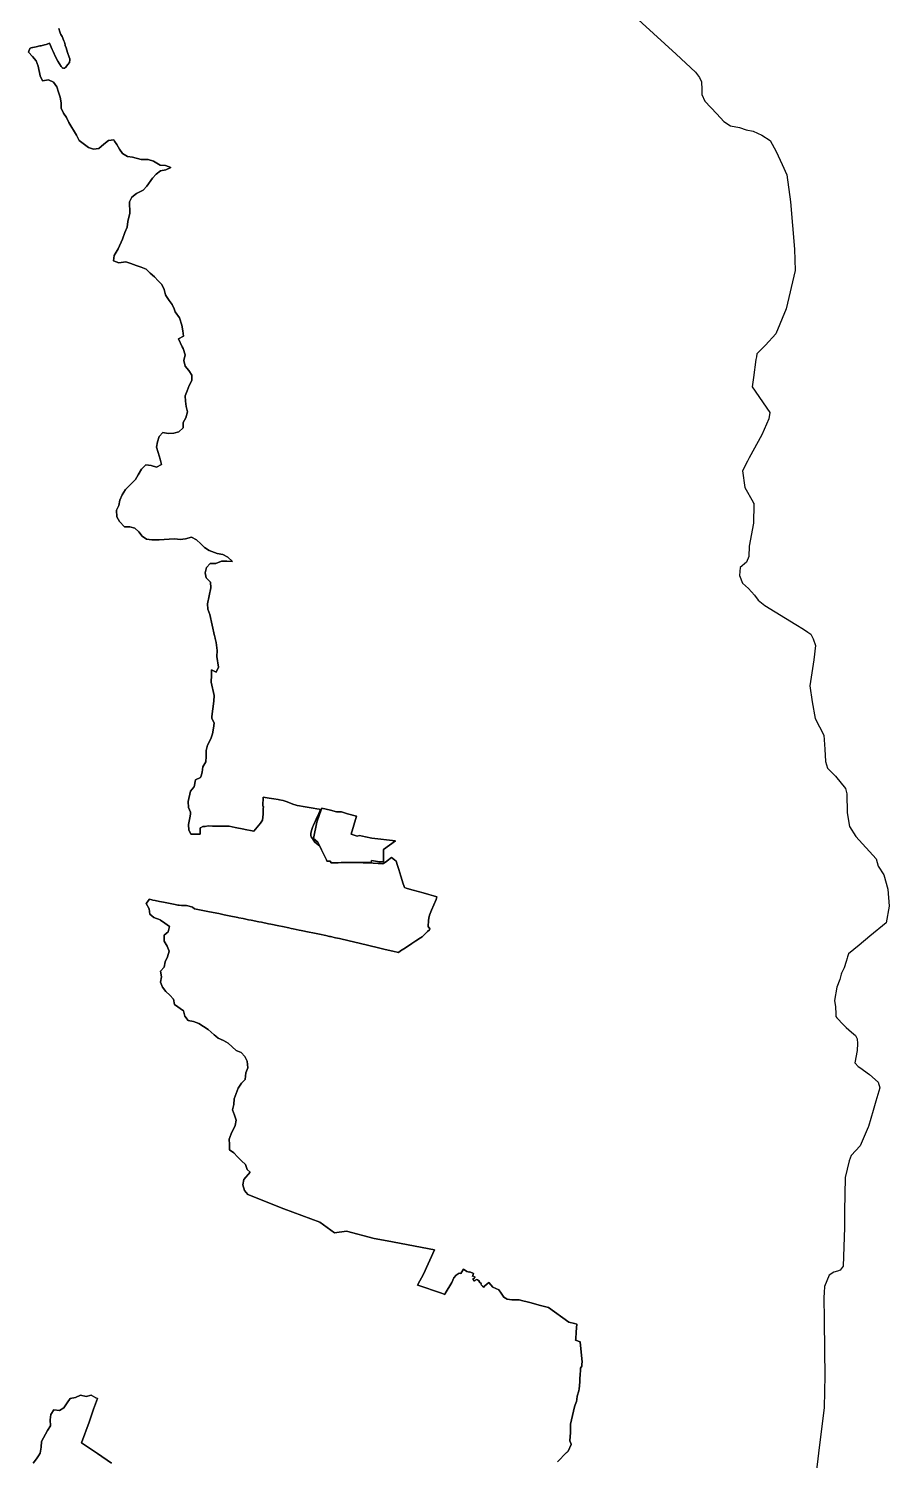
# Model space of a CAD drawing. Header units: inches. Extents: x -74.45 to -73.99, y 3.73 to 4.84.
# Drawn here: x -74.022 to -74.00717, y 4.73278 to 4.75747 of the extents above; entities that cross this region are included whole.
import ezdxf

# ---------------------------------------------------------------- set-up
doc = ezdxf.new("R2010")
doc.units = ezdxf.units.IN
doc.header["$MEASUREMENT"] = 0
doc.layers.add('temp_wfs_layer', color=251, linetype='Continuous')

msp = doc.modelspace()

# ---------------------------------------------------------------- linework, layer by layer
at = {"layer": 'temp_wfs_layer'}
for points in [[(-74.011625, 4.757743), (-74.010841, 4.75703), (-74.01051, 4.756721), (-74.010438, 4.756628), (-74.010407, 4.756555), (-74.010397, 4.756421), (-74.010397, 4.756339), (-74.010345, 4.756225), (-74.010141, 4.756005), (-74.010017, 4.755871), (-74.009904, 4.755799), (-74.009749, 4.755768), (-74.009635, 4.755726), (-74.009512, 4.755706), (-74.009367, 4.755633), (-74.009223, 4.755541), (-74.009119, 4.755355), (-74.009016, 4.755128), (-74.008934, 4.754952), (-74.008872, 4.754488), (-74.008799, 4.753672), (-74.008789, 4.753301), (-74.008944, 4.75264), (-74.009121, 4.752208), (-74.0093, 4.752016), (-74.009435, 4.75188), (-74.009447, 4.751868), (-74.009451, 4.751864), (-74.009459, 4.75181), (-74.009465, 4.751765), (-74.009507, 4.751456), (-74.009529, 4.751298), (-74.009225, 4.750852), (-74.009244, 4.750745), (-74.009366, 4.750468), (-74.009582, 4.75007), (-74.009612, 4.750014), (-74.009697, 4.749849), (-74.009699, 4.749844), (-74.009655, 4.74956), (-74.009516, 4.749309), (-74.009506, 4.749291), (-74.009504, 4.749288), (-74.009504, 4.749284), (-74.009504, 4.749271), (-74.009509, 4.748943), (-74.009582, 4.748545), (-74.00959, 4.748368), (-74.00963, 4.748269), (-74.009737, 4.748178), (-74.009747, 4.748041), (-74.009696, 4.747912), (-74.009597, 4.747819), (-74.009492, 4.747705), (-74.009428, 4.747617), (-74.009313, 4.747524), (-74.008778, 4.747199), (-74.008645, 4.747118), (-74.008574, 4.747067), (-74.008521, 4.74703), (-74.008478, 4.746949), (-74.008441, 4.746832), (-74.008466, 4.746586), (-74.008539, 4.746136), (-74.008498, 4.745862), (-74.008443, 4.745574), (-74.008296, 4.745285), (-74.008277, 4.745045), (-74.008268, 4.744833), (-74.008234, 4.744717), (-74.008093, 4.744583), (-74.007921, 4.744368), (-74.0079, 4.744278), (-74.007894, 4.743949), (-74.007852, 4.743711), (-74.007745, 4.743538), (-74.007393, 4.743153), (-74.007358, 4.743029), (-74.007263, 4.742877), (-74.007194, 4.74263), (-74.007167, 4.742341), (-74.007222, 4.742052), (-74.007501, 4.741822), (-74.007687, 4.741668), (-74.007869, 4.741518), (-74.00789, 4.741465), (-74.007896, 4.74144), (-74.007909, 4.741384), (-74.007947, 4.741275), (-74.007992, 4.741185), (-74.007997, 4.741167), (-74.00802, 4.741071), (-74.008069, 4.740942), (-74.008113, 4.740713), (-74.008092, 4.7406), (-74.008091, 4.74048), (-74.008091, 4.740456), (-74.00809, 4.740433), (-74.008072, 4.740413), (-74.008056, 4.740395), (-74.007976, 4.740308), (-74.00791, 4.740248), (-74.007865, 4.740208), (-74.00782, 4.740167), (-74.00775, 4.74011), (-74.007722, 4.74005), (-74.007718, 4.739968), (-74.007721, 4.739848), (-74.007759, 4.739638), (-74.00776, 4.739635), (-74.007757, 4.739633), (-74.007703, 4.739573), (-74.007676, 4.739554), (-74.00751, 4.739437), (-74.007361, 4.739301), (-74.007331, 4.739205), (-74.0074, 4.738973), (-74.007446, 4.738815), (-74.007527, 4.738541), (-74.007531, 4.738528), (-74.007669, 4.738204), (-74.007824, 4.738038), (-74.007858, 4.737947), (-74.007928, 4.73766), (-74.007937, 4.737078), (-74.007941, 4.736797), (-74.007963, 4.736129), (-74.008015, 4.736061), (-74.008063, 4.736046), (-74.008121, 4.736027), (-74.008202, 4.735974), (-74.008287, 4.735778), (-74.008291, 4.735678), (-74.008295, 4.73559), (-74.008292, 4.735208), (-74.008287, 4.734663), (-74.00828, 4.734245), (-74.00829, 4.733691), (-74.008389, 4.732906), (-74.00843, 4.732568)], [(-74.012889, 4.732756), (-74.012729, 4.732914), (-74.012727, 4.732916), (-74.012704, 4.732939), (-74.012651, 4.733052), (-74.012653, 4.733057), (-74.012672, 4.733118), (-74.012663, 4.733262), (-74.012661, 4.733402), (-74.012591, 4.733706), (-74.01258, 4.733736), (-74.012558, 4.733795), (-74.012553, 4.73383), (-74.012545, 4.733886), (-74.012521, 4.733977), (-74.012515, 4.734016), (-74.012507, 4.734067), (-74.012504, 4.734138), (-74.012503, 4.734176), (-74.012496, 4.734275), (-74.012492, 4.73432), (-74.012489, 4.73437), (-74.012468, 4.734406), (-74.012465, 4.734443), (-74.012462, 4.734475), (-74.012497, 4.734822), (-74.012574, 4.734852), (-74.012573, 4.734872), (-74.012563, 4.734998), (-74.012553, 4.735129), (-74.012591, 4.735139), (-74.012693, 4.735165), (-74.013041, 4.735415), (-74.013178, 4.735454), (-74.013365, 4.735503), (-74.013408, 4.735513), (-74.013481, 4.735531), (-74.013546, 4.735547), (-74.013675, 4.735547), (-74.013751, 4.73556), (-74.013813, 4.735595), (-74.013857, 4.735665), (-74.013899, 4.735721), (-74.014003, 4.73577), (-74.014068, 4.735849), (-74.014137, 4.735788), (-74.014153, 4.735765), (-74.014178, 4.735787), (-74.014206, 4.735811), (-74.014196, 4.735826), (-74.014239, 4.735857), (-74.014231, 4.735872), (-74.01426, 4.735891), (-74.014258, 4.735894), (-74.014288, 4.735901), (-74.014318, 4.73587), (-74.014344, 4.735904), (-74.014317, 4.735928), (-74.014306, 4.735938), (-74.014344, 4.735962), (-74.014353, 4.735954), (-74.014354, 4.735953), (-74.014332, 4.736005), (-74.014396, 4.736034), (-74.0144, 4.736026), (-74.01445, 4.73604), (-74.014509, 4.736077), (-74.014551, 4.736003), (-74.014582, 4.73601), (-74.014631, 4.735977), (-74.014674, 4.735926), (-74.014706, 4.735849), (-74.014821, 4.735656), (-74.014829, 4.735643), (-74.014887, 4.735663), (-74.015292, 4.735801), (-74.015301, 4.735804), (-74.015292, 4.735816), (-74.015195, 4.73599), (-74.015008, 4.736413), (-74.015822, 4.736567), (-74.016044, 4.736609), (-74.016522, 4.736731), (-74.016728, 4.736703), (-74.01698, 4.736888), (-74.017602, 4.737118), (-74.018221, 4.737363), (-74.01828, 4.737436), (-74.018307, 4.737531), (-74.018292, 4.737626), (-74.018181, 4.737753), (-74.018232, 4.737794), (-74.018261, 4.737884), (-74.018331, 4.737948), (-74.018402, 4.738015), (-74.018463, 4.738085), (-74.018542, 4.738135), (-74.018537, 4.73823), (-74.018546, 4.73832), (-74.01851, 4.738413), (-74.018442, 4.738553), (-74.018424, 4.738648), (-74.018451, 4.738735), (-74.018489, 4.738824), (-74.018462, 4.738915), (-74.018459, 4.739015), (-74.018392, 4.7392), (-74.018334, 4.739283), (-74.018268, 4.739351), (-74.018258, 4.739462), (-74.018222, 4.739548), (-74.018235, 4.739663), (-74.018277, 4.739746), (-74.018338, 4.739815), (-74.018422, 4.73985), (-74.018491, 4.739915), (-74.018563, 4.739973), (-74.018645, 4.74002), (-74.018735, 4.74006), (-74.018776, 4.740096), (-74.018804, 4.74012), (-74.018909, 4.740213), (-74.018987, 4.740263), (-74.01907, 4.740314), (-74.019158, 4.740347), (-74.019253, 4.740366), (-74.019309, 4.740443), (-74.019331, 4.740534), (-74.019487, 4.740642), (-74.019503, 4.740735), (-74.019566, 4.740803), (-74.019635, 4.740867), (-74.019695, 4.74094), (-74.019727, 4.741028), (-74.01971, 4.741121), (-74.019728, 4.741219), (-74.019668, 4.741288), (-74.019648, 4.741377), (-74.019609, 4.741465), (-74.019577, 4.741565), (-74.019615, 4.74165), (-74.019665, 4.741735), (-74.019668, 4.74184), (-74.019595, 4.741897), (-74.019576, 4.741987), (-74.019651, 4.742044), (-74.019731, 4.742098), (-74.019736, 4.7421), (-74.019842, 4.742143), (-74.019914, 4.742202), (-74.019924, 4.742295), (-74.019974, 4.742382), (-74.019918, 4.742457), (-74.019876, 4.742447), (-74.019861, 4.742443), (-74.019818, 4.742434), (-74.019748, 4.742421), (-74.019676, 4.742407), (-74.019588, 4.742389), (-74.019474, 4.742367), (-74.01943, 4.742358), (-74.019424, 4.742356), (-74.019406, 4.742353), (-74.019368, 4.74235), (-74.019353, 4.74235), (-74.019283, 4.74235), (-74.019237, 4.742338), (-74.019176, 4.74232), (-74.019143, 4.742295), (-74.019028, 4.742272), (-74.018884, 4.742243), (-74.018725, 4.74221), (-74.018632, 4.742191), (-74.018546, 4.742174), (-74.018395, 4.742144), (-74.018379, 4.74214), (-74.018302, 4.742124), (-74.01821, 4.742105), (-74.018165, 4.742096), (-74.018035, 4.74207), (-74.017986, 4.74206), (-74.017866, 4.742035), (-74.017829, 4.742028), (-74.017691, 4.741999), (-74.017626, 4.741986), (-74.017516, 4.741963), (-74.017477, 4.741955), (-74.01744, 4.741947), (-74.01734, 4.741926), (-74.017302, 4.741918), (-74.017164, 4.74189), (-74.017105, 4.741878), (-74.016987, 4.741853), (-74.016878, 4.74183), (-74.016813, 4.741817), (-74.016798, 4.741814), (-74.016713, 4.741795), (-74.016641, 4.741778), (-74.016474, 4.741739), (-74.016306, 4.7417), (-74.016138, 4.74166), (-74.01597, 4.74162), (-74.015856, 4.741594), (-74.015725, 4.741565), (-74.015628, 4.741542), (-74.01559, 4.741567), (-74.015532, 4.741605), (-74.01549, 4.741633), (-74.015396, 4.741694), (-74.015325, 4.741741), (-74.015247, 4.741793), (-74.01522, 4.74181), (-74.015185, 4.741843), (-74.015125, 4.741899), (-74.015091, 4.741932), (-74.015081, 4.741941), (-74.015084, 4.741946), (-74.015116, 4.741989), (-74.015111, 4.74209), (-74.015101, 4.742134), (-74.015091, 4.742182), (-74.015056, 4.74227), (-74.014978, 4.742455), (-74.014966, 4.742498), (-74.015026, 4.742516), (-74.015101, 4.742537), (-74.015203, 4.742567), (-74.015286, 4.742591), (-74.015371, 4.742615), (-74.015477, 4.742646), (-74.015494, 4.74265), (-74.015524, 4.74266), (-74.015531, 4.74268), (-74.015552, 4.742743), (-74.015581, 4.742836), (-74.015587, 4.742854), (-74.015622, 4.742969), (-74.015646, 4.74304), (-74.015669, 4.743112), (-74.015698, 4.743135), (-74.015748, 4.743175), (-74.015821, 4.74312), (-74.015827, 4.743115), (-74.015885, 4.743072), (-74.015895, 4.743071), (-74.015945, 4.743074), (-74.015978, 4.743076), (-74.016064, 4.74308), (-74.016152, 4.743083), (-74.016238, 4.743087), (-74.016291, 4.743089), (-74.016355, 4.743092), (-74.016292, 4.743093), (-74.016098, 4.743094), (-74.016092, 4.743125), (-74.015954, 4.743101), (-74.015886, 4.743103), (-74.015883, 4.743314), (-74.01568, 4.743465), (-74.016085, 4.74351), (-74.016195, 4.743536), (-74.016299, 4.74356), (-74.016338, 4.743546), (-74.016441, 4.74358), (-74.016351, 4.743891), (-74.016505, 4.743931), (-74.016608, 4.743964), (-74.016694, 4.743964), (-74.016798, 4.743994), (-74.01695, 4.74403), (-74.016988, 4.74392), (-74.017032, 4.743786), (-74.017091, 4.743507), (-74.017018, 4.743443), (-74.016982, 4.743374), (-74.017017, 4.743402), (-74.017067, 4.743442), (-74.017093, 4.743479), (-74.017109, 4.743503), (-74.017132, 4.743535), (-74.017135, 4.743559), (-74.017138, 4.743597), (-74.017119, 4.743658), (-74.017101, 4.743711), (-74.017091, 4.743735), (-74.017064, 4.743796), (-74.017044, 4.743839), (-74.017002, 4.743936), (-74.016971, 4.744006), (-74.016974, 4.744006), (-74.016991, 4.744009), (-74.017033, 4.744017), (-74.017095, 4.744027), (-74.017203, 4.744045), (-74.017269, 4.744057), (-74.01733, 4.744067), (-74.017371, 4.744073), (-74.017392, 4.74408), (-74.017448, 4.744098), (-74.017515, 4.744124), (-74.017565, 4.744143), (-74.017614, 4.744161), (-74.017679, 4.744172), (-74.017703, 4.744177), (-74.017778, 4.74419), (-74.017854, 4.744203), (-74.01796, 4.744221), (-74.01796, 4.744206), (-74.017966, 4.744078), (-74.017966, 4.744061), (-74.017955, 4.744058), (-74.017957, 4.744016), (-74.017961, 4.743928), (-74.017968, 4.743819), (-74.018006, 4.743772), (-74.018092, 4.743665), (-74.01812, 4.743632), (-74.018148, 4.743637), (-74.018271, 4.743662), (-74.018295, 4.743667), (-74.018444, 4.743697), (-74.018544, 4.743717), (-74.018612, 4.743718), (-74.018726, 4.743719), (-74.018788, 4.74372), (-74.01883, 4.74372), (-74.018905, 4.743722), (-74.018961, 4.743715), (-74.018996, 4.743711), (-74.019039, 4.743691), (-74.019043, 4.743689), (-74.019044, 4.743649), (-74.019044, 4.743582), (-74.019096, 4.74358), (-74.019119, 4.74358), (-74.019131, 4.74358), (-74.019142, 4.743582), (-74.019186, 4.743582), (-74.019204, 4.743582), (-74.019208, 4.74359), (-74.01921, 4.743593), (-74.019236, 4.743641), (-74.019241, 4.743651), (-74.019246, 4.743748), (-74.019223, 4.743861), (-74.019214, 4.743924), (-74.019209, 4.743959), (-74.019248, 4.744042), (-74.019253, 4.744143), (-74.019211, 4.74432), (-74.019155, 4.744388), (-74.019148, 4.744396), (-74.019127, 4.744515), (-74.01904, 4.744556), (-74.019029, 4.744587), (-74.019009, 4.744648), (-74.018996, 4.744743), (-74.018948, 4.744825), (-74.018942, 4.744919), (-74.018942, 4.745023), (-74.018918, 4.745114), (-74.018861, 4.745222), (-74.018832, 4.745311), (-74.018816, 4.745406), (-74.018806, 4.745496), (-74.018842, 4.74558), (-74.018846, 4.745611), (-74.018811, 4.745874), (-74.018806, 4.745971), (-74.018858, 4.746203), (-74.018851, 4.746323), (-74.018852, 4.746414), (-74.01877, 4.746375), (-74.01873, 4.746458), (-74.018757, 4.746642), (-74.01875, 4.746746), (-74.01877, 4.746886), (-74.018787, 4.746956), (-74.018794, 4.746987), (-74.018797, 4.747002), (-74.018881, 4.747366), (-74.018913, 4.747461), (-74.018921, 4.747552), (-74.01886, 4.747826), (-74.018865, 4.747925), (-74.018939, 4.748001), (-74.018959, 4.748089), (-74.018937, 4.74818), (-74.01887, 4.748247), (-74.018777, 4.748247), (-74.018678, 4.748286), (-74.018583, 4.748287), (-74.018486, 4.748283), (-74.018566, 4.74836), (-74.018655, 4.748401), (-74.018752, 4.748419), (-74.018892, 4.748471), (-74.018968, 4.748524), (-74.019035, 4.74859), (-74.019106, 4.748659), (-74.019197, 4.7487), (-74.019295, 4.748676), (-74.01939, 4.748663), (-74.019482, 4.748672), (-74.019581, 4.748666), (-74.01975, 4.748659), (-74.019879, 4.748654), (-74.019969, 4.748666), (-74.020046, 4.748721), (-74.020104, 4.748795), (-74.020169, 4.748858), (-74.020259, 4.748882), (-74.020351, 4.748883), (-74.020434, 4.748975), (-74.020479, 4.749055), (-74.020488, 4.749169), (-74.020444, 4.749249), (-74.020431, 4.74934), (-74.02039, 4.74943), (-74.02033, 4.749524), (-74.02016, 4.749698), (-74.020115, 4.749778), (-74.020058, 4.749875), (-74.019982, 4.74995), (-74.019888, 4.749938), (-74.019795, 4.749911), (-74.019714, 4.749956), (-74.019732, 4.750048), (-74.019766, 4.750162), (-74.019798, 4.750254), (-74.019779, 4.750348), (-74.019752, 4.750438), (-74.019689, 4.750506), (-74.019599, 4.75049), (-74.019498, 4.750499), (-74.01941, 4.750518), (-74.01934, 4.750589), (-74.019336, 4.750681), (-74.019292, 4.750761), (-74.019265, 4.750864), (-74.019284, 4.750958), (-74.019298, 4.751046), (-74.019301, 4.751143), (-74.019271, 4.751229), (-74.019237, 4.751318), (-74.01919, 4.751403), (-74.019191, 4.751494), (-74.019243, 4.751576), (-74.019302, 4.751652), (-74.019329, 4.751752), (-74.019304, 4.751845), (-74.01934, 4.751959), (-74.019353, 4.751984), (-74.019419, 4.752122), (-74.019334, 4.752169), (-74.019344, 4.752262), (-74.01936, 4.75236), (-74.019401, 4.752484), (-74.019474, 4.752586), (-74.019495, 4.752639), (-74.019525, 4.752715), (-74.019581, 4.752787), (-74.019624, 4.752854), (-74.01964, 4.75288), (-74.019665, 4.752972), (-74.019703, 4.753061), (-74.01977, 4.753124), (-74.019831, 4.753192), (-74.019904, 4.753254), (-74.019978, 4.753327), (-74.020063, 4.753358), (-74.020149, 4.753387), (-74.020239, 4.753423), (-74.020328, 4.753454), (-74.020446, 4.753434), (-74.020537, 4.753468), (-74.020527, 4.753563), (-74.020457, 4.753676), (-74.020385, 4.75384), (-74.020346, 4.753958), (-74.020304, 4.754049), (-74.020291, 4.754148), (-74.020257, 4.75429), (-74.020261, 4.754487), (-74.020221, 4.754569), (-74.02014, 4.754631), (-74.020053, 4.754675), (-74.020028, 4.754688), (-74.019962, 4.754757), (-74.019865, 4.754894), (-74.019805, 4.754964), (-74.01973, 4.755022), (-74.019635, 4.755038), (-74.019551, 4.755076), (-74.019594, 4.755093), (-74.019642, 4.755112), (-74.019737, 4.755121), (-74.019848, 4.755186), (-74.019939, 4.755217), (-74.020061, 4.755218), (-74.020209, 4.755256), (-74.020299, 4.755268), (-74.020381, 4.755321), (-74.020434, 4.755396), (-74.020483, 4.755475), (-74.020522, 4.755535), (-74.020535, 4.755554), (-74.020625, 4.755541), (-74.020707, 4.75548), (-74.020789, 4.755407), (-74.020883, 4.755395), (-74.020972, 4.755421), (-74.021133, 4.755545), (-74.021177, 4.755636), (-74.021307, 4.755852), (-74.021347, 4.75594), (-74.021399, 4.756016), (-74.021442, 4.756101), (-74.021443, 4.756196), (-74.021458, 4.756291), (-74.021486, 4.756377), (-74.021515, 4.756469), (-74.021574, 4.756549), (-74.021661, 4.756588), (-74.021763, 4.756571), (-74.021805, 4.756659), (-74.021837, 4.756823), (-74.021872, 4.756915), (-74.021935, 4.756992), (-74.022001, 4.757067), (-74.02198, 4.75713), (-74.021977, 4.757139), (-74.02196, 4.757143), (-74.021932, 4.757149), (-74.02193, 4.757149), (-74.021873, 4.757161), (-74.021808, 4.757174), (-74.021806, 4.757175), (-74.021787, 4.757179), (-74.021729, 4.757192), (-74.021699, 4.757199), (-74.021653, 4.757217), (-74.021644, 4.75722), (-74.021597, 4.757116), (-74.02158, 4.757076), (-74.021536, 4.756986), (-74.0215, 4.756914), (-74.021442, 4.75682), (-74.021431, 4.756806), (-74.02142, 4.756796), (-74.021416, 4.756794), (-74.02141, 4.756791), (-74.021403, 4.756789), (-74.021397, 4.756788), (-74.021394, 4.756788), (-74.021388, 4.756789), (-74.021382, 4.75679), (-74.021377, 4.756793), (-74.021372, 4.756796), (-74.021368, 4.7568), (-74.021366, 4.756804), (-74.021324, 4.756854), (-74.021299, 4.756891), (-74.021295, 4.7569), (-74.021292, 4.756926), (-74.021292, 4.756934), (-74.021294, 4.75695), (-74.021302, 4.75698), (-74.021329, 4.757059), (-74.021356, 4.757144), (-74.021369, 4.757185), (-74.021371, 4.757191), (-74.021385, 4.757237), (-74.021394, 4.757263), (-74.021426, 4.757337), (-74.021444, 4.757374), (-74.021456, 4.757401), (-74.021462, 4.757416), (-74.021481, 4.757478)], [(-74.021481, 4.757478), (-74.021462, 4.757416), (-74.021456, 4.757401), (-74.021444, 4.757374), (-74.021426, 4.757337), (-74.021394, 4.757263), (-74.021385, 4.757237), (-74.021371, 4.757191), (-74.021369, 4.757185), (-74.021356, 4.757144), (-74.021329, 4.757059), (-74.021302, 4.75698), (-74.021294, 4.75695), (-74.021292, 4.756934), (-74.021292, 4.756926), (-74.021295, 4.7569), (-74.021299, 4.756891), (-74.021324, 4.756854), (-74.021366, 4.756804), (-74.021368, 4.7568), (-74.021372, 4.756796), (-74.021377, 4.756793), (-74.021382, 4.75679), (-74.021388, 4.756789), (-74.021394, 4.756788), (-74.021397, 4.756788), (-74.021403, 4.756789), (-74.02141, 4.756791), (-74.021416, 4.756794), (-74.02142, 4.756796), (-74.021431, 4.756806), (-74.021442, 4.75682), (-74.0215, 4.756914), (-74.021536, 4.756986), (-74.02158, 4.757076), (-74.021597, 4.757116), (-74.021644, 4.75722), (-74.021653, 4.757217), (-74.021699, 4.757199), (-74.021729, 4.757192), (-74.021787, 4.757179), (-74.021806, 4.757175), (-74.021808, 4.757174), (-74.021873, 4.757161), (-74.02193, 4.757149), (-74.021932, 4.757149), (-74.02196, 4.757143), (-74.021977, 4.757139), (-74.02198, 4.75713), (-74.022001, 4.757067), (-74.021935, 4.756992), (-74.021872, 4.756915), (-74.021837, 4.756823), (-74.021805, 4.756659), (-74.021763, 4.756571), (-74.021661, 4.756588), (-74.021574, 4.756549), (-74.021515, 4.756469), (-74.021486, 4.756377), (-74.021458, 4.756291), (-74.021443, 4.756196), (-74.021442, 4.756101), (-74.021399, 4.756016), (-74.021347, 4.75594), (-74.021307, 4.755852), (-74.021177, 4.755636), (-74.021133, 4.755545), (-74.020972, 4.755421), (-74.020883, 4.755395), (-74.020789, 4.755407), (-74.020707, 4.75548), (-74.020625, 4.755541), (-74.020535, 4.755554), (-74.020522, 4.755535), (-74.020483, 4.755475), (-74.020434, 4.755396), (-74.020381, 4.755321), (-74.020299, 4.755268), (-74.020209, 4.755256), (-74.020061, 4.755218), (-74.019939, 4.755217), (-74.019848, 4.755186), (-74.019737, 4.755121), (-74.019642, 4.755112), (-74.019594, 4.755093), (-74.019551, 4.755076), (-74.019635, 4.755038), (-74.01973, 4.755022), (-74.019805, 4.754964), (-74.019865, 4.754894), (-74.019962, 4.754757), (-74.020028, 4.754688), (-74.020053, 4.754675), (-74.02014, 4.754631), (-74.020221, 4.754569), (-74.020261, 4.754487), (-74.020257, 4.75429), (-74.020291, 4.754148), (-74.020304, 4.754049), (-74.020346, 4.753958), (-74.020385, 4.75384), (-74.020457, 4.753676), (-74.020527, 4.753563), (-74.020537, 4.753468), (-74.020446, 4.753434), (-74.020328, 4.753454), (-74.020239, 4.753423), (-74.020149, 4.753387), (-74.020063, 4.753358), (-74.019978, 4.753327), (-74.019904, 4.753254), (-74.019831, 4.753192), (-74.01977, 4.753124), (-74.019703, 4.753061), (-74.019665, 4.752972), (-74.01964, 4.75288), (-74.019624, 4.752854), (-74.019581, 4.752787), (-74.019525, 4.752715), (-74.019495, 4.752639), (-74.019474, 4.752586), (-74.019401, 4.752484), (-74.01936, 4.75236), (-74.019344, 4.752262), (-74.019334, 4.752169), (-74.019419, 4.752122), (-74.019353, 4.751984), (-74.01934, 4.751959), (-74.019304, 4.751845), (-74.019329, 4.751752), (-74.019302, 4.751652), (-74.019243, 4.751576), (-74.019191, 4.751494), (-74.01919, 4.751403), (-74.019237, 4.751318), (-74.019271, 4.751229), (-74.019301, 4.751143), (-74.019298, 4.751046), (-74.019284, 4.750958), (-74.019265, 4.750864), (-74.019292, 4.750761), (-74.019336, 4.750681), (-74.01934, 4.750589), (-74.01941, 4.750518), (-74.019498, 4.750499), (-74.019599, 4.75049), (-74.019689, 4.750506), (-74.019752, 4.750438), (-74.019779, 4.750348), (-74.019798, 4.750254), (-74.019766, 4.750162), (-74.019732, 4.750048), (-74.019714, 4.749956), (-74.019795, 4.749911), (-74.019888, 4.749938), (-74.019982, 4.74995), (-74.020058, 4.749875), (-74.020115, 4.749778), (-74.02016, 4.749698), (-74.02033, 4.749524), (-74.02039, 4.74943), (-74.020431, 4.74934), (-74.020444, 4.749249), (-74.020488, 4.749169), (-74.020479, 4.749055), (-74.020434, 4.748975), (-74.020351, 4.748883), (-74.020259, 4.748882), (-74.020169, 4.748858), (-74.020104, 4.748795), (-74.020046, 4.748721), (-74.019969, 4.748666), (-74.019879, 4.748654), (-74.01975, 4.748659), (-74.019581, 4.748666), (-74.019482, 4.748672), (-74.01939, 4.748663), (-74.019295, 4.748676), (-74.019197, 4.7487), (-74.019106, 4.748659), (-74.019035, 4.74859), (-74.018968, 4.748524), (-74.018892, 4.748471), (-74.018752, 4.748419), (-74.018655, 4.748401), (-74.018566, 4.74836), (-74.018486, 4.748283), (-74.018583, 4.748287), (-74.018678, 4.748286), (-74.018777, 4.748247), (-74.01887, 4.748247), (-74.018937, 4.74818), (-74.018959, 4.748089), (-74.018939, 4.748001), (-74.018865, 4.747925), (-74.01886, 4.747826), (-74.018921, 4.747552), (-74.018913, 4.747461), (-74.018881, 4.747366), (-74.018797, 4.747002), (-74.018794, 4.746987), (-74.018787, 4.746956), (-74.01877, 4.746886), (-74.01875, 4.746746), (-74.018757, 4.746642), (-74.01873, 4.746458), (-74.01877, 4.746375), (-74.018852, 4.746414), (-74.018851, 4.746323), (-74.018858, 4.746203), (-74.018806, 4.745971), (-74.018811, 4.745874), (-74.018846, 4.745611), (-74.018842, 4.74558), (-74.018806, 4.745496), (-74.018816, 4.745406), (-74.018832, 4.745311), (-74.018861, 4.745222), (-74.018918, 4.745114), (-74.018942, 4.745023), (-74.018942, 4.744919), (-74.018948, 4.744825), (-74.018996, 4.744743), (-74.019009, 4.744648), (-74.019029, 4.744587), (-74.01904, 4.744556), (-74.019127, 4.744515), (-74.019148, 4.744396), (-74.019155, 4.744388), (-74.019211, 4.74432), (-74.019253, 4.744143), (-74.019248, 4.744042), (-74.019209, 4.743959), (-74.019214, 4.743924), (-74.019223, 4.743861), (-74.019246, 4.743748), (-74.019241, 4.743651), (-74.019236, 4.743641), (-74.01921, 4.743593), (-74.019208, 4.74359), (-74.019204, 4.743582), (-74.019186, 4.743582), (-74.019142, 4.743582), (-74.019131, 4.74358), (-74.019119, 4.74358), (-74.019096, 4.74358), (-74.019044, 4.743582), (-74.019044, 4.743649), (-74.019043, 4.743689), (-74.019039, 4.743691), (-74.018996, 4.743711), (-74.018961, 4.743715), (-74.018905, 4.743722), (-74.01883, 4.74372), (-74.018788, 4.74372), (-74.018726, 4.743719), (-74.018612, 4.743718), (-74.018544, 4.743717), (-74.018444, 4.743697), (-74.018295, 4.743667), (-74.018271, 4.743662), (-74.018148, 4.743637), (-74.01812, 4.743632), (-74.018092, 4.743665), (-74.018006, 4.743772), (-74.017968, 4.743819), (-74.017961, 4.743928), (-74.017957, 4.744016), (-74.017955, 4.744058), (-74.017966, 4.744061), (-74.017966, 4.744078), (-74.01796, 4.744206), (-74.01796, 4.744221), (-74.017854, 4.744203), (-74.017778, 4.74419), (-74.017703, 4.744177), (-74.017679, 4.744172), (-74.017614, 4.744161), (-74.017565, 4.744143), (-74.017515, 4.744124), (-74.017448, 4.744098), (-74.017392, 4.74408), (-74.017371, 4.744073), (-74.01733, 4.744067), (-74.017269, 4.744057), (-74.017203, 4.744045), (-74.017095, 4.744027), (-74.017033, 4.744017), (-74.016991, 4.744009), (-74.016974, 4.744006), (-74.016971, 4.744006), (-74.017002, 4.743936), (-74.017044, 4.743839), (-74.017064, 4.743796), (-74.017091, 4.743735), (-74.017101, 4.743711), (-74.017119, 4.743658), (-74.017138, 4.743597), (-74.017135, 4.743559), (-74.017132, 4.743535), (-74.017109, 4.743503), (-74.017093, 4.743479), (-74.017067, 4.743442), (-74.017017, 4.743402), (-74.016982, 4.743374), (-74.016952, 4.743312), (-74.016902, 4.743206), (-74.016869, 4.743136), (-74.016859, 4.743115), (-74.016805, 4.743112), (-74.016802, 4.743112), (-74.016788, 4.743085), (-74.016667, 4.743088), (-74.016613, 4.743089), (-74.016559, 4.74309), (-74.016505, 4.743091), (-74.016355, 4.743092), (-74.016291, 4.743089), (-74.016238, 4.743087), (-74.016152, 4.743083), (-74.016064, 4.74308), (-74.015978, 4.743076), (-74.015945, 4.743074), (-74.015895, 4.743071), (-74.015885, 4.743072), (-74.015827, 4.743115), (-74.015821, 4.74312), (-74.015748, 4.743175), (-74.015698, 4.743135), (-74.015669, 4.743112), (-74.015646, 4.74304), (-74.015622, 4.742969), (-74.015587, 4.742854), (-74.015581, 4.742836), (-74.015552, 4.742743), (-74.015531, 4.74268), (-74.015524, 4.74266), (-74.015494, 4.74265), (-74.015477, 4.742646), (-74.015371, 4.742615), (-74.015286, 4.742591), (-74.015203, 4.742567), (-74.015101, 4.742537), (-74.015026, 4.742516), (-74.014966, 4.742498), (-74.014978, 4.742455), (-74.015056, 4.74227), (-74.015091, 4.742182), (-74.015101, 4.742134), (-74.015111, 4.74209), (-74.015116, 4.741989), (-74.015084, 4.741946), (-74.015081, 4.741941), (-74.015091, 4.741932), (-74.015125, 4.741899), (-74.015185, 4.741843), (-74.01522, 4.74181), (-74.015247, 4.741793), (-74.015325, 4.741741), (-74.015396, 4.741694), (-74.01549, 4.741633), (-74.015532, 4.741605), (-74.01559, 4.741567), (-74.015628, 4.741542), (-74.015725, 4.741565), (-74.015856, 4.741594), (-74.01597, 4.74162), (-74.016138, 4.74166), (-74.016306, 4.7417), (-74.016474, 4.741739), (-74.016641, 4.741778), (-74.016713, 4.741795), (-74.016798, 4.741814), (-74.016813, 4.741817), (-74.016878, 4.74183), (-74.016987, 4.741853), (-74.017105, 4.741878), (-74.017164, 4.74189), (-74.017302, 4.741918), (-74.01734, 4.741926), (-74.01744, 4.741947), (-74.017477, 4.741955), (-74.017516, 4.741963), (-74.017626, 4.741986), (-74.017691, 4.741999), (-74.017829, 4.742028), (-74.017866, 4.742035), (-74.017986, 4.74206), (-74.018035, 4.74207), (-74.018165, 4.742096), (-74.01821, 4.742105), (-74.018302, 4.742124), (-74.018379, 4.74214), (-74.018395, 4.742144), (-74.018546, 4.742174), (-74.018632, 4.742191), (-74.018725, 4.74221), (-74.018884, 4.742243), (-74.019028, 4.742272), (-74.019143, 4.742295), (-74.019176, 4.74232), (-74.019237, 4.742338), (-74.019283, 4.74235), (-74.019353, 4.74235), (-74.019368, 4.74235), (-74.019406, 4.742353), (-74.019424, 4.742356), (-74.01943, 4.742358), (-74.019474, 4.742367), (-74.019588, 4.742389), (-74.019676, 4.742407), (-74.019748, 4.742421), (-74.019818, 4.742434), (-74.019861, 4.742443), (-74.019876, 4.742447), (-74.019918, 4.742457), (-74.019974, 4.742382), (-74.019924, 4.742295), (-74.019914, 4.742202), (-74.019842, 4.742143), (-74.019736, 4.7421), (-74.019731, 4.742098), (-74.019651, 4.742044), (-74.019576, 4.741987), (-74.019595, 4.741897), (-74.019668, 4.74184), (-74.019665, 4.741735), (-74.019615, 4.74165), (-74.019577, 4.741565), (-74.019609, 4.741465), (-74.019648, 4.741377), (-74.019668, 4.741288), (-74.019728, 4.741219), (-74.01971, 4.741121), (-74.019727, 4.741028), (-74.019695, 4.74094), (-74.019635, 4.740867), (-74.019566, 4.740803), (-74.019503, 4.740735), (-74.019487, 4.740642), (-74.019331, 4.740534), (-74.019309, 4.740443), (-74.019253, 4.740366), (-74.019158, 4.740347), (-74.01907, 4.740314), (-74.018987, 4.740263), (-74.018909, 4.740213), (-74.018804, 4.74012), (-74.018776, 4.740096), (-74.018735, 4.74006), (-74.018645, 4.74002), (-74.018563, 4.739973), (-74.018491, 4.739915), (-74.018422, 4.73985), (-74.018338, 4.739815), (-74.018277, 4.739746), (-74.018235, 4.739663), (-74.018222, 4.739548), (-74.018258, 4.739462), (-74.018268, 4.739351), (-74.018334, 4.739283), (-74.018392, 4.7392), (-74.018459, 4.739015), (-74.018462, 4.738915), (-74.018489, 4.738824), (-74.018451, 4.738735), (-74.018424, 4.738648), (-74.018442, 4.738553), (-74.01851, 4.738413), (-74.018546, 4.73832), (-74.018537, 4.73823), (-74.018542, 4.738135), (-74.018463, 4.738085), (-74.018402, 4.738015), (-74.018331, 4.737948), (-74.018261, 4.737884), (-74.018232, 4.737794), (-74.018181, 4.737753), (-74.018292, 4.737626), (-74.018307, 4.737531), (-74.01828, 4.737436), (-74.018221, 4.737363), (-74.017602, 4.737118), (-74.01698, 4.736888), (-74.016728, 4.736703), (-74.016522, 4.736731), (-74.016044, 4.736609), (-74.015822, 4.736567), (-74.015008, 4.736413), (-74.015195, 4.73599), (-74.015292, 4.735816), (-74.015301, 4.735804), (-74.015292, 4.735801), (-74.014887, 4.735663), (-74.014829, 4.735643), (-74.014821, 4.735656), (-74.014706, 4.735849), (-74.014674, 4.735926), (-74.014631, 4.735977), (-74.014582, 4.73601), (-74.014551, 4.736003), (-74.014509, 4.736077), (-74.01445, 4.73604), (-74.0144, 4.736026), (-74.014396, 4.736034), (-74.014332, 4.736005), (-74.014354, 4.735953), (-74.014353, 4.735954), (-74.014344, 4.735962), (-74.014306, 4.735938), (-74.014317, 4.735928), (-74.014344, 4.735904), (-74.014318, 4.73587), (-74.014288, 4.735901), (-74.014258, 4.735894), (-74.01426, 4.735891), (-74.014231, 4.735872), (-74.014239, 4.735857), (-74.014196, 4.735826), (-74.014206, 4.735811), (-74.014178, 4.735787), (-74.014153, 4.735765), (-74.014137, 4.735788), (-74.014068, 4.735849), (-74.014003, 4.73577), (-74.013899, 4.735721), (-74.013857, 4.735665), (-74.013813, 4.735595), (-74.013751, 4.73556), (-74.013675, 4.735547), (-74.013546, 4.735547), (-74.013481, 4.735531), (-74.013408, 4.735513), (-74.013365, 4.735503), (-74.013178, 4.735454), (-74.013041, 4.735415), (-74.012693, 4.735165), (-74.012591, 4.735139), (-74.012553, 4.735129), (-74.012563, 4.734998), (-74.012573, 4.734872), (-74.012574, 4.734852), (-74.012497, 4.734822), (-74.012462, 4.734475), (-74.012465, 4.734443), (-74.012468, 4.734406), (-74.012489, 4.73437), (-74.012492, 4.73432), (-74.012496, 4.734275), (-74.012503, 4.734176), (-74.012504, 4.734138), (-74.012507, 4.734067), (-74.012515, 4.734016), (-74.012521, 4.733977), (-74.012545, 4.733886), (-74.012553, 4.73383), (-74.012558, 4.733795), (-74.01258, 4.733736), (-74.012591, 4.733706), (-74.012661, 4.733402), (-74.012663, 4.733262), (-74.012672, 4.733118), (-74.012653, 4.733057), (-74.012651, 4.733052), (-74.012704, 4.732939), (-74.012727, 4.732916), (-74.012729, 4.732914), (-74.012889, 4.732756)], [(-74.021922, 4.732734), (-74.021864, 4.732809), (-74.021834, 4.732859), (-74.021805, 4.732907), (-74.021783, 4.733008), (-74.02178, 4.733105), (-74.021676, 4.733296), (-74.021626, 4.733376), (-74.021629, 4.733477), (-74.021616, 4.733573), (-74.021566, 4.733651), (-74.021471, 4.733638), (-74.021395, 4.733688), (-74.021338, 4.733772), (-74.021284, 4.733846), (-74.021192, 4.733867), (-74.021106, 4.733904), (-74.021012, 4.73388), (-74.020923, 4.733903), (-74.020842, 4.73386), (-74.020816, 4.733845), (-74.020882, 4.733663), (-74.02096, 4.733442), (-74.021088, 4.733082), (-74.020814, 4.732898), (-74.020573, 4.732733)], [(-74.020573, 4.732733), (-74.020814, 4.732898), (-74.021088, 4.733082), (-74.02096, 4.733442), (-74.020882, 4.733663), (-74.020816, 4.733845), (-74.020842, 4.73386), (-74.020923, 4.733903), (-74.021012, 4.73388), (-74.021106, 4.733904), (-74.021192, 4.733867), (-74.021284, 4.733846), (-74.021338, 4.733772), (-74.021395, 4.733688), (-74.021471, 4.733638), (-74.021566, 4.733651), (-74.021616, 4.733573), (-74.021629, 4.733477), (-74.021626, 4.733376), (-74.021676, 4.733296), (-74.02178, 4.733105), (-74.021783, 4.733008), (-74.021805, 4.732907), (-74.021834, 4.732859), (-74.021864, 4.732809), (-74.021922, 4.732734)]]:
    msp.add_lwpolyline(points, dxfattribs=at)
msp.add_lwpolyline([(-74.016859, 4.743115), (-74.016805, 4.743112), (-74.016802, 4.743112)], close=True, dxfattribs=at)
msp.add_polyline3d([(-74.016441, 4.74358, 0), (-74.016338, 4.743546, 0), (-74.016299, 4.74356, 0), (-74.016195, 4.743536, 0), (-74.016085, 4.74351, 0), (-74.01568, 4.743465, 0), (-74.015883, 4.743314, 0), (-74.015886, 4.743103, 0), (-74.015954, 4.743101, 0), (-74.016092, 4.743125, 0), (-74.016098, 4.743094, 0), (-74.016292, 4.743093, 0), (-74.016355, 4.743092, 0), (-74.016505, 4.743091, 0), (-74.016559, 4.74309, 0), (-74.016613, 4.743089, 0), (-74.016667, 4.743088, 0), (-74.016788, 4.743085, 0), (-74.016802, 4.743112, 0), (-74.016859, 4.743115, 0), (-74.016869, 4.743136, 0), (-74.016902, 4.743206, 0), (-74.016952, 4.743312, 0), (-74.016982, 4.743374, 0), (-74.017018, 4.743443, 0), (-74.017091, 4.743507, 0), (-74.017032, 4.743786, 0), (-74.016988, 4.74392, 0), (-74.01695, 4.74403, 0), (-74.016798, 4.743994, 0), (-74.016694, 4.743964, 0), (-74.016608, 4.743964, 0), (-74.016505, 4.743931, 0), (-74.016351, 4.743891, 0)], close=True, dxfattribs=at)

doc.saveas('drawing.dxf')
